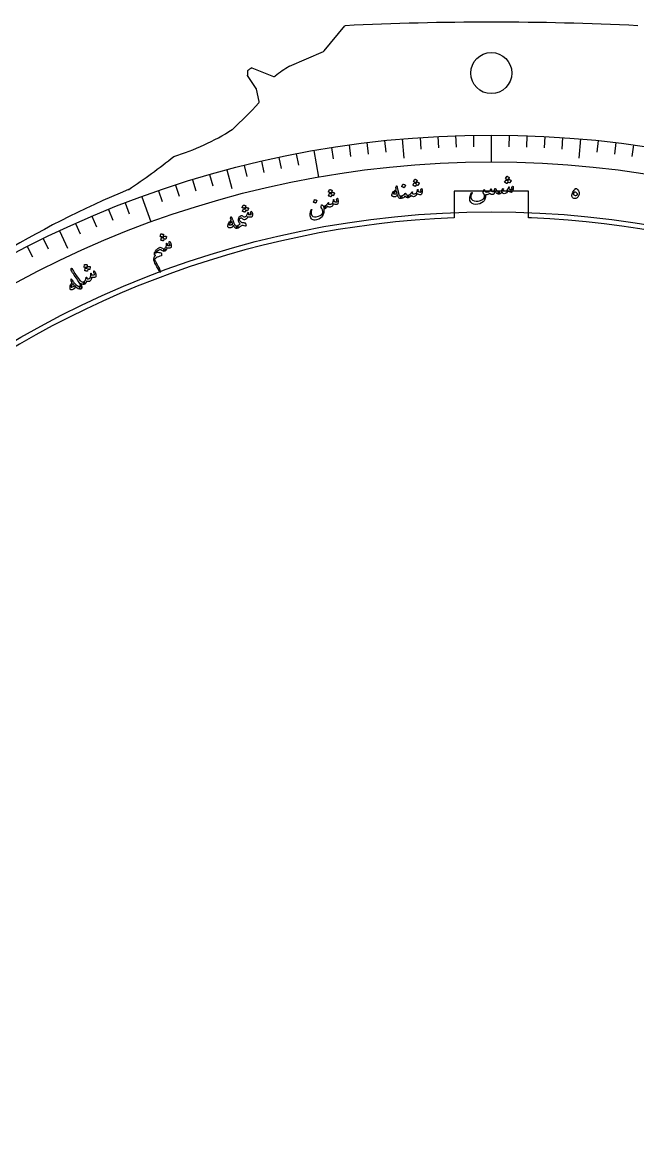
# Model space of a CAD drawing. Header units: millimetres. Extents: x -83 to 83, y -82 to 91.
# Drawn here: x -37.7 to 11.8, y 2.2 to 91.1 of the extents above; entities that cross this region are included whole.
import ezdxf

# ---------------------------------------------------------------- set-up
doc = ezdxf.new("R2010")
doc.units = ezdxf.units.MM
for name, color, linetype in [('CUT_INNER', 6, 'Continuous'), ('CUT_OUTER', 1, 'Continuous'), ('ENGRAVE', 7, 'Continuous'), ('ENGRAVE_FINE', 8, 'Continuous'), ('TEXT', 5, 'Continuous')]:
    doc.layers.add(name, color=color, linetype=linetype)

msp = doc.modelspace()

# ---------------------------------------------------------------- linework, layer by layer
at = {"layer": 'CUT_INNER'}
for points in [[(2.9875, 77.5675), (-2.9875, 77.5675), (-2.9875, 75.428)], [(3.2413, 75.4179), (2.9875, 75.428), (2.9875, 77.5675)]]:
    msp.add_lwpolyline(points, dxfattribs=at)
msp.add_circle((0, 87.0531), 1.65, dxfattribs=at)
for centre, radius, start, end in [((-0.0003, -0.0001), 75.4873, 92.267929, 240.117327), ((0, 0), 75.4875, 240.117188, 87.539063)]:
    msp.add_arc(centre, radius, start, end, dxfattribs=at)
at = {"layer": 'CUT_OUTER'}
for points in [[(-13.4139, 88.83), (-11.7503, 90.8503), (-11.7479, 90.8529)], [(-16.207, 87.5975), (-13.4698, 88.7878)], [(-19.2258, 87.4754), (-19.2224, 87.4742), (-17.4918, 86.7822)], [(-18.8792, 85.811), (-19.5851, 86.8694), (-19.587, 86.8726)], [(-18.6406, 84.7823), (-18.8575, 85.7602)], [(-20.7997, 82.5276), (-20.7888, 82.5359)], [(-25.4974, 80.3598), (-25.4944, 80.3611)], [(-29.1273, 77.7008), (-29.1154, 77.7073)]]:
    msp.add_lwpolyline(points, dxfattribs=at)
for centre, radius, start, end in [((0.0111, -148.9146), 240.0557, 87.19226, 92.807739), ((-13.5297, 88.9254), 0.15, 293.502305, 320.53158), ((-15.9337, 87.0536), 3.6578, 177.163591, 182.836753), ((-16.9779, 83.7124), 4.3833, 120.852386, 126.529067), ((-12.8039, 81.5112), 6.9731, 119.211183, 130.690377), ((-17.4361, 86.9214), 0.15, 248.203095, 304.981498), ((-19.004, 85.7277), 0.15, 12.510367, 33.700121), ((-42.8348, 106.6896), 32.7021, 312.387926, 317.638901), ((-18.787, 84.7498), 0.15, 320.760835, 12.510367), ((-30.892, 98.2273), 18.6637, 286.81013, 302.734355), ((-56.6151, 119.01), 49.62, 303.656064, 308.838014), ((-0.7615, 8.8227), 74.4903, 112.383145, 121.59557)]:
    msp.add_arc(centre, radius, start, end, dxfattribs=at)
at = {"layer": 'ENGRAVE'}
for points in [[(0, 82.0793), (0, 79.9194)], [(-7.1537, 81.7669), (-7.0192, 80.23)], [(7.1537, 81.7669), (7.0192, 80.23)], [(-14.2529, 80.8323), (-13.8779, 78.7052)], [(-21.2437, 79.2825), (-20.8444, 77.7923)], [(-28.0728, 77.1293), (-27.334, 75.0997)], [(-34.6882, 74.3891), (-34.0362, 72.9909)]]:
    msp.add_lwpolyline(points, dxfattribs=at)
for radius in [82.0793, 79.9194, 75.9082]:
    msp.add_circle((0, 0), radius, dxfattribs=at)
at = {"layer": 'ENGRAVE_FINE'}
for points in [[(-5.7256, 81.8793), (-5.661, 80.9559)], [(-4.2957, 81.9668), (-4.2473, 81.0424)], [(-2.8645, 82.0292), (-2.8322, 81.1042)], [(-1.4325, 82.0667), (-1.4163, 81.1412)], [(1.4325, 82.0667), (1.4163, 81.1412)], [(2.8645, 82.0292), (2.8322, 81.1042)], [(4.2957, 81.9668), (4.2473, 81.0424)], [(5.7256, 81.8793), (5.661, 80.9559)], [(-12.84, 81.0687), (-12.6952, 80.1545)], [(-11.4232, 81.2805), (-11.2944, 80.3638)], [(-10.0029, 81.4674), (-9.8901, 80.5487)], [(-8.5796, 81.6296), (-8.4829, 80.709)], [(8.5796, 81.6296), (8.4829, 80.709)], [(10.0029, 81.4674), (9.8901, 80.5487)], [(11.4232, 81.2805), (11.2944, 80.3638)], [(-17.0652, 80.2856), (-16.8728, 79.3802)], [(-15.6615, 80.5712), (-15.4848, 79.6626)], [(-19.8568, 79.6411), (-19.6328, 78.743)], [(-18.4638, 79.9756), (-18.2556, 79.0736)], [(-23.9977, 78.4928), (-23.727, 77.6076)], [(-22.6241, 78.8996), (-22.369, 78.0098)], [(-26.7224, 77.6075), (-26.421, 76.7322)], [(-25.3639, 78.062), (-25.0778, 77.1817)], [(-29.4146, 76.6276), (-29.0828, 75.7634)], [(-30.7474, 76.1026), (-30.4007, 75.2443)], [(-33.3846, 74.9831), (-33.0081, 74.1375)], [(-32.0709, 75.5543), (-31.7092, 74.7023)], [(-37.2632, 73.1331), (-36.843, 72.3084)], [(-35.9812, 73.7723), (-35.5754, 72.9404)]]:
    msp.add_lwpolyline(points, dxfattribs=at)
at = {"layer": 'TEXT'}
for points in [[(-5.9746, 78.3026), (-5.9719, 78.3057), (-5.968, 78.3077), (-5.9628, 78.3087), (-5.9564, 78.3086), (-5.9329, 78.3019), (-5.91, 78.2942), (-5.8878, 78.2856), (-5.8663, 78.2761), (-5.8453, 78.2655), (-5.8246, 78.2537), (-5.8043, 78.2408), (-5.7844, 78.2266), (-5.7804, 78.2222), (-5.7785, 78.2173), (-5.7785, 78.2119), (-5.7806, 78.2061), (-5.8788, 78.0229), (-5.8816, 78.0204), (-5.8861, 78.0201), (-5.8922, 78.0219), (-5.8999, 78.026), (-5.905, 78.0288), (-5.913, 78.0331), (-5.9239, 78.0389), (-5.9376, 78.0462), (-5.9542, 78.055), (-5.9737, 78.0649), (-5.996, 78.0761), (-6.0212, 78.0884), (-6.0922, 77.9533), (-6.096, 77.9498), (-6.1012, 77.9491), (-6.1078, 77.9512), (-6.1157, 77.9561), (-6.1226, 77.9602), (-6.1334, 77.9663), (-6.1481, 77.9744), (-6.1668, 77.9845), (-6.1898, 77.9966), (-6.2172, 78.0106), (-6.2492, 78.0265), (-6.2858, 78.0444), (-6.2897, 78.0476), (-6.2915, 78.0509), (-6.2914, 78.0544), (-6.2892, 78.0581), (-6.1888, 78.2327), (-6.1861, 78.2358), (-6.1822, 78.2379), (-6.177, 78.2389), (-6.1706, 78.2388), (-6.154, 78.2341), (-6.1374, 78.229), (-6.121, 78.2234), (-6.1047, 78.2173), (-6.0886, 78.2107), (-6.073, 78.2033), (-6.0577, 78.1952), (-6.0427, 78.1863)], [(-6.1537, 78.5294), (-6.151, 78.5325), (-6.147, 78.5346), (-6.1418, 78.5356), (-6.1354, 78.5355), (-6.1118, 78.5288), (-6.0888, 78.5212), (-6.0666, 78.5126), (-6.045, 78.5032), (-6.0239, 78.4926), (-6.0032, 78.4809), (-5.9828, 78.468), (-5.9627, 78.4539), (-5.9577, 78.4487), (-5.9549, 78.4435), (-5.9545, 78.4385), (-5.9565, 78.4336), (-6.0547, 78.2502), (-6.0585, 78.2467), (-6.0637, 78.246), (-6.0703, 78.2481), (-6.0783, 78.253), (-6.0852, 78.2571), (-6.096, 78.2632), (-6.1108, 78.2713), (-6.1296, 78.2814), (-6.1526, 78.2934), (-6.1801, 78.3075), (-6.2122, 78.3235), (-6.2489, 78.3414), (-6.2538, 78.3444), (-6.2564, 78.3477), (-6.2567, 78.3512), (-6.2546, 78.3548)], [(1.4039, 78.5177), (1.4068, 78.5205), (1.4109, 78.5221), (1.4162, 78.5226), (1.4226, 78.5219), (1.4454, 78.513), (1.4674, 78.5032), (1.4887, 78.4926), (1.5092, 78.4811), (1.5291, 78.4686), (1.5486, 78.4549), (1.5676, 78.4401), (1.5861, 78.4242), (1.5896, 78.4193), (1.5911, 78.4143), (1.5906, 78.4089), (1.588, 78.4034), (1.473, 78.2302), (1.47, 78.228), (1.4655, 78.2281), (1.4595, 78.2305), (1.4522, 78.2352), (1.4474, 78.2385), (1.4399, 78.2435), (1.4297, 78.2504), (1.4167, 78.259), (1.401, 78.2692), (1.3825, 78.2809), (1.3613, 78.2941), (1.3374, 78.3088), (1.254, 78.181), (1.2499, 78.1779), (1.2446, 78.1777), (1.2383, 78.1804), (1.2309, 78.1859), (1.2244, 78.1907), (1.2142, 78.1977), (1.2003, 78.2072), (1.1826, 78.219), (1.1609, 78.2332), (1.1349, 78.2497), (1.1045, 78.2686), (1.0698, 78.2899), (1.0663, 78.2934), (1.0647, 78.2968), (1.0652, 78.3003), (1.0677, 78.3037), (1.1841, 78.4682), (1.187, 78.471), (1.1911, 78.4727), (1.1964, 78.4732), (1.2028, 78.4725), (1.2189, 78.4663), (1.2349, 78.4596), (1.2507, 78.4525), (1.2664, 78.445), (1.2817, 78.4369), (1.2966, 78.4281), (1.3111, 78.4185), (1.3251, 78.4083)], [(1.2469, 78.7603), (1.2499, 78.7631), (1.254, 78.7648), (1.2593, 78.7653), (1.2657, 78.7646), (1.2885, 78.7557), (1.3107, 78.746), (1.332, 78.7354), (1.3527, 78.7239), (1.3727, 78.7115), (1.3922, 78.6979), (1.4113, 78.6831), (1.4299, 78.6672), (1.4345, 78.6615), (1.4367, 78.6561), (1.4366, 78.6511), (1.4342, 78.6463), (1.3192, 78.473), (1.3151, 78.4699), (1.3099, 78.4697), (1.3035, 78.4724), (1.296, 78.478), (1.2895, 78.4827), (1.2793, 78.4898), (1.2653, 78.4992), (1.2476, 78.5111), (1.2259, 78.5252), (1.1997, 78.5418), (1.1693, 78.5607), (1.1345, 78.582), (1.1299, 78.5855), (1.1276, 78.589), (1.1276, 78.5925), (1.13, 78.5959)], [(-12.7856, 77.4824), (-12.7832, 77.4857), (-12.7794, 77.4881), (-12.7744, 77.4895), (-12.768, 77.49), (-12.7439, 77.4853), (-12.7205, 77.4797), (-12.6977, 77.473), (-12.6754, 77.4654), (-12.6535, 77.4567), (-12.6319, 77.4468), (-12.6106, 77.4357), (-12.5895, 77.4233), (-12.5851, 77.4192), (-12.5827, 77.4145), (-12.5823, 77.4092), (-12.5839, 77.4032), (-12.6657, 77.2122), (-12.6683, 77.2094), (-12.6728, 77.2087), (-12.679, 77.21), (-12.6871, 77.2133), (-12.6924, 77.2157), (-12.7007, 77.2193), (-12.712, 77.2241), (-12.7263, 77.2303), (-12.7436, 77.2375), (-12.7639, 77.2457), (-12.7871, 77.2549), (-12.8133, 77.265), (-12.8723, 77.1242), (-12.8758, 77.1204), (-12.8809, 77.1192), (-12.8876, 77.1208), (-12.8959, 77.1249), (-12.9031, 77.1284), (-12.9144, 77.1335), (-12.9298, 77.1403), (-12.9493, 77.1487), (-12.9732, 77.1587), (-13.0018, 77.1703), (-13.0351, 77.1834), (-13.073, 77.1981), (-13.0772, 77.2009), (-13.0794, 77.204), (-13.0795, 77.2075), (-13.0776, 77.2113), (-12.9929, 77.3941), (-12.9905, 77.3974), (-12.9867, 77.3998), (-12.9817, 77.4012), (-12.9753, 77.4017), (-12.9583, 77.3985), (-12.9414, 77.3948), (-12.9245, 77.3907), (-12.9077, 77.3861), (-12.8912, 77.3809), (-12.8749, 77.3749), (-12.859, 77.3681), (-12.8433, 77.3606)], [(-12.9838, 77.6927), (-12.9814, 77.6961), (-12.9776, 77.6984), (-12.9725, 77.6999), (-12.9661, 77.7004), (-12.942, 77.6958), (-12.9185, 77.6902), (-12.8955, 77.6836), (-12.8732, 77.676), (-12.8513, 77.6674), (-12.8296, 77.6575), (-12.8082, 77.6465), (-12.787, 77.6342), (-12.7815, 77.6294), (-12.7783, 77.6245), (-12.7775, 77.6195), (-12.779, 77.6144), (-12.8608, 77.4232), (-12.8643, 77.4194), (-12.8694, 77.4182), (-12.8762, 77.4197), (-12.8845, 77.4239), (-12.8917, 77.4274), (-12.9031, 77.4325), (-12.9185, 77.4393), (-12.9381, 77.4477), (-12.9621, 77.4577), (-12.9907, 77.4693), (-13.0241, 77.4824), (-13.0622, 77.4971), (-13.0674, 77.4997), (-13.0702, 77.5027), (-13.0708, 77.5062), (-13.0691, 77.51)], [(-7.6139, 77.9724), (-7.6017, 77.9881), (-7.5912, 77.9909), (-7.5823, 77.9807), (-7.5751, 77.9577), (-7.5722, 77.9436), (-7.5678, 77.9242), (-7.562, 77.8994), (-7.5549, 77.8692), (-7.5464, 77.8334), (-7.5368, 77.7916), (-7.5261, 77.7438), (-7.5142, 77.69), (-7.5025, 77.6372), (-7.492, 77.5899), (-7.4828, 77.5481), (-7.4749, 77.5119), (-7.4683, 77.4813), (-7.4629, 77.4565), (-7.4588, 77.4376), (-7.4561, 77.4244), (-7.4362, 77.3419), (-7.4131, 77.2785), (-7.3866, 77.2342), (-7.3567, 77.2091), (-7.3365, 77.2002), (-7.3126, 77.1953), (-7.2851, 77.1946), (-7.254, 77.198), (-7.2352, 77.1967), (-7.2202, 77.189), (-7.2089, 77.1748), (-7.2014, 77.1542), (-7.197, 77.129), (-7.1954, 77.1032), (-7.1967, 77.0769), (-7.2009, 77.05), (-7.2072, 77.0268), (-7.2149, 77.0093), (-7.224, 76.9974), (-7.2345, 76.9912), (-7.2944, 76.9862), (-7.347, 76.9922), (-7.3923, 77.0093), (-7.4303, 77.0375), (-7.4643, 77.081), (-7.4945, 77.1397), (-7.521, 77.2134), (-7.5439, 77.3023), (-7.5709, 77.2442), (-7.5996, 77.1978), (-7.63, 77.163), (-7.6621, 77.14), (-7.689, 77.1302), (-7.7212, 77.1242), (-7.7587, 77.1221), (-7.8014, 77.1237), (-7.8469, 77.1292), (-7.8855, 77.1372), (-7.9171, 77.1476), (-7.9417, 77.1604), (-7.9622, 77.1773), (-7.9765, 77.1957), (-7.9847, 77.2156), (-7.9866, 77.237), (-7.984, 77.2642), (-7.9781, 77.2947), (-7.9687, 77.3284), (-7.9558, 77.3654), (-7.9411, 77.4027), (-7.9279, 77.4326), (-7.9162, 77.4551), (-7.9062, 77.4702), (-7.8481, 77.5335), (-7.7839, 77.5939), (-7.7134, 77.6514), (-7.6368, 77.7059), (-7.6441, 77.7497), (-7.65, 77.7875), (-7.6545, 77.8194), (-7.6575, 77.8453), (-7.6583, 77.8672), (-7.6563, 77.8871), (-7.6515, 77.905), (-7.6439, 77.9208)], [(-7.6069, 77.5674), (-7.6875, 77.5306), (-7.7547, 77.4884), (-7.8086, 77.4408), (-7.8491, 77.3879), (-7.8514, 77.381), (-7.8506, 77.375), (-7.8468, 77.3699), (-7.8398, 77.3656), (-7.8148, 77.3578), (-7.7881, 77.3526), (-7.7596, 77.35), (-7.7293, 77.3501), (-7.6973, 77.3528), (-7.6634, 77.3581), (-7.6279, 77.366), (-7.5905, 77.3766), (-7.5848, 77.379), (-7.579, 77.3829), (-7.573, 77.3883), (-7.5668, 77.3951), (-7.57, 77.4138), (-7.5737, 77.4333), (-7.578, 77.4536), (-7.5827, 77.4747), (-7.588, 77.4967), (-7.5938, 77.5194), (-7.6001, 77.543), (-7.6069, 77.5674)], [(-6.6949, 77.2485), (-6.6761, 77.2442), (-6.6623, 77.2391), (-6.6533, 77.2334), (-6.6491, 77.227), (-6.6465, 77.2168), (-6.6449, 77.2042), (-6.6441, 77.1892), (-6.6444, 77.1718), (-6.6483, 77.1157), (-6.6551, 77.0753), (-6.6646, 77.0506), (-6.6769, 77.0416), (-6.7394, 77.045), (-6.8035, 77.0658), (-6.8691, 77.1042), (-6.9364, 77.16), (-6.9902, 77.0985), (-7.0579, 77.0499), (-7.1393, 77.0142), (-7.2345, 76.9912), (-7.2452, 76.9924), (-7.2542, 76.9981), (-7.2616, 77.0082), (-7.2675, 77.0229), (-7.2949, 77.1176), (-7.2979, 77.1282), (-7.2982, 77.1399), (-7.2956, 77.1528), (-7.2903, 77.1667), (-7.2837, 77.1778), (-7.2754, 77.1867), (-7.2655, 77.1934), (-7.254, 77.198), (-7.1399, 77.226), (-7.0476, 77.2658), (-6.9771, 77.3173), (-6.9285, 77.3808), (-6.9229, 77.3894), (-6.9159, 77.3958), (-6.9076, 77.4), (-6.8979, 77.402), (-6.8888, 77.4015), (-6.882, 77.3982), (-6.8775, 77.3921), (-6.8754, 77.3832), (-6.8744, 77.3746), (-6.8729, 77.3672), (-6.8709, 77.361), (-6.8684, 77.356), (-6.8257, 77.313), (-6.7826, 77.2808), (-6.739, 77.2593), (-6.6949, 77.2485)], [(-7.0931, 78.1235), (-7.0905, 78.1266), (-7.0866, 78.1287), (-7.0814, 78.1298), (-7.075, 78.1298), (-7.0283, 78.1157), (-6.9839, 78.0974), (-6.9417, 78.0748), (-6.9018, 78.048), (-6.8978, 78.0437), (-6.8958, 78.0392), (-6.8958, 78.0346), (-6.8979, 78.0298), (-6.991, 77.8454), (-6.9947, 77.8409), (-6.9998, 77.8394), (-7.0063, 77.841), (-7.0143, 77.8457), (-7.0212, 77.8497), (-7.0321, 77.8556), (-7.0469, 77.8636), (-7.0657, 77.8734), (-7.0888, 77.8852), (-7.1164, 77.8989), (-7.1486, 77.9145), (-7.1853, 77.932), (-7.1903, 77.935), (-7.1929, 77.9383), (-7.1932, 77.9417), (-7.1912, 77.9454)], [(-5.6149, 77.7856), (-5.6101, 77.7894), (-5.6041, 77.7887), (-5.5969, 77.7834), (-5.5885, 77.7736), (-5.579, 77.7566), (-5.571, 77.7321), (-5.5645, 77.6999), (-5.5595, 77.66), (-5.5555, 77.6146), (-5.5548, 77.5701), (-5.5573, 77.5266), (-5.5631, 77.484), (-5.5828, 77.4004), (-5.6069, 77.3397), (-5.6356, 77.3017), (-5.6688, 77.2866), (-5.7498, 77.2854), (-5.8261, 77.3009), (-5.8976, 77.3332), (-5.9644, 77.3824), (-6.0009, 77.2941), (-6.0467, 77.2238), (-6.102, 77.1716), (-6.1666, 77.1374), (-6.2364, 77.1254), (-6.3089, 77.1374), (-6.3843, 77.1735), (-6.4627, 77.2335), (-6.5154, 77.1531), (-6.5686, 77.0943), (-6.6224, 77.0572), (-6.6769, 77.0416), (-6.6886, 77.0469), (-6.7008, 77.065), (-6.7136, 77.0957), (-6.7269, 77.1392), (-6.7341, 77.1825), (-6.7312, 77.2152), (-6.7181, 77.2372), (-6.6949, 77.2485), (-6.5912, 77.2816), (-6.5025, 77.3361), (-6.4288, 77.4122), (-6.3701, 77.5098), (-6.3669, 77.5151), (-6.3633, 77.519), (-6.3593, 77.5215), (-6.3549, 77.5226), (-6.3494, 77.5225), (-6.3444, 77.5211), (-6.3398, 77.5186), (-6.3357, 77.5149), (-6.3326, 77.5027), (-6.3359, 77.4813), (-6.3457, 77.4507), (-6.3619, 77.4109), (-6.3341, 77.3835), (-6.2929, 77.365), (-6.2382, 77.3554), (-6.1702, 77.3547), (-6.0873, 77.379), (-6.0182, 77.4424), (-5.9627, 77.5449), (-5.9207, 77.6865), (-5.9186, 77.6938), (-5.9158, 77.6991), (-5.9123, 77.7024), (-5.908, 77.7037), (-5.9015, 77.7036), (-5.8958, 77.7023), (-5.8908, 77.6998), (-5.8866, 77.6961), (-5.8833, 77.6905), (-5.8811, 77.6849), (-5.8801, 77.6792), (-5.8802, 77.6734), (-5.8959, 77.575), (-5.8672, 77.5532), (-5.8333, 77.5347), (-5.7941, 77.5194), (-5.7497, 77.5074), (-5.7069, 77.5005), (-5.6747, 77.5007), (-5.6531, 77.508), (-5.6421, 77.5222), (-5.6397, 77.5429), (-5.644, 77.5718), (-5.6549, 77.6089), (-5.6726, 77.6542), (-5.6711, 77.6674), (-5.661, 77.6938), (-5.6423, 77.7331), (-5.6149, 77.7856)], [(0.2711, 77.7522), (0.2756, 77.7638), (0.2821, 77.7735), (0.2907, 77.7811), (0.3012, 77.7867), (0.3149, 77.7888), (0.3283, 77.7837), (0.3414, 77.7713), (0.3541, 77.7518), (0.4107, 77.6568), (0.4685, 77.5891), (0.5275, 77.5488), (0.5878, 77.5358), (0.6168, 77.5284), (0.6347, 77.5043), (0.6416, 77.4636), (0.6374, 77.4062), (0.6296, 77.372), (0.6185, 77.3475), (0.6041, 77.3329), (0.5863, 77.3282), (0.5053, 77.345), (0.4323, 77.3944), (0.3671, 77.4762), (0.3097, 77.5905), (0.305, 77.6008), (0.2999, 77.6038), (0.2946, 77.5996), (0.2889, 77.5883), (0.2617, 77.5033), (0.2384, 77.435), (0.2189, 77.3834), (0.2031, 77.3486), (0.1874, 77.3234), (0.168, 77.3054), (0.1449, 77.2946), (0.1181, 77.2911), (0.0528, 77.2968), (-0.0103, 77.316), (-0.0711, 77.3487), (-0.1298, 77.3949), (-0.1956, 77.3368), (-0.2718, 77.2988), (-0.3583, 77.2808), (-0.4552, 77.2829), (-0.458, 77.2223), (-0.4625, 77.1652), (-0.4688, 77.1115), (-0.4768, 77.0613), (-0.4865, 77.0143), (-0.4979, 76.9706), (-0.5111, 76.93), (-0.5259, 76.8925), (-0.5501, 76.8426), (-0.58, 76.7969), (-0.6155, 76.7556), (-0.6568, 76.7184), (-0.7927, 76.6277), (-0.9338, 76.5633), (-1.0801, 76.525), (-1.2318, 76.5129), (-1.4062, 76.5346), (-1.5457, 76.5943), (-1.6504, 76.6924), (-1.7203, 76.8289), (-1.7314, 76.8773), (-1.7353, 76.9353), (-1.732, 77.003), (-1.7214, 77.0804), (-1.7021, 77.1658), (-1.6726, 77.2575), (-1.6328, 77.3554), (-1.5827, 77.4596), (-1.5781, 77.4667), (-1.5732, 77.4719), (-1.5679, 77.475), (-1.5623, 77.4761), (-1.5548, 77.4756), (-1.5485, 77.4735), (-1.5432, 77.47), (-1.5391, 77.4651), (-1.5364, 77.4592), (-1.5354, 77.453), (-1.5362, 77.4465), (-1.5386, 77.4397), (-1.5968, 77.3146), (-1.6343, 77.2098), (-1.6513, 77.1254), (-1.6478, 77.0613), (-1.5953, 76.9427), (-1.5053, 76.853), (-1.3779, 76.7922), (-1.213, 76.7601), (-1.1316, 76.7582), (-1.0451, 76.7684), (-0.9532, 76.7906), (-0.856, 76.8249), (-0.7587, 76.8704), (-0.6756, 76.9236), (-0.6068, 76.9848), (-0.5522, 77.0538), (-0.5392, 77.1454), (-0.5495, 77.2396), (-0.583, 77.3366), (-0.6399, 77.4362), (-0.6456, 77.4475), (-0.6487, 77.4586), (-0.6493, 77.4694), (-0.6472, 77.48), (-0.5958, 77.6719), (-0.5884, 77.6893), (-0.5798, 77.6974), (-0.57, 77.6963), (-0.559, 77.686), (-0.5441, 77.6581), (-0.5298, 77.6274), (-0.516, 77.5937), (-0.5028, 77.5572), (-0.4788, 77.526), (-0.4301, 77.5086), (-0.3568, 77.5048), (-0.2588, 77.5145), (-0.2058, 77.5298), (-0.1594, 77.5569), (-0.1196, 77.5958), (-0.0864, 77.6464), (-0.0819, 77.6536), (-0.0778, 77.6612), (-0.0739, 77.6692), (-0.0703, 77.6776), (-0.0668, 77.6863), (-0.0634, 77.6952), (-0.0599, 77.7042), (-0.0565, 77.7134), (-0.0494, 77.7307), (-0.0421, 77.7434), (-0.0345, 77.7515), (-0.0265, 77.7549), (-0.0196, 77.7551), (-0.0127, 77.7532), (-0.0058, 77.7493), (0.0012, 77.7434), (0.0069, 77.7372), (0.0104, 77.7301), (0.0115, 77.7222), (0.0104, 77.7134), (-0.0127, 77.6465), (-0.0155, 77.6262), (-0.0127, 77.609), (-0.004, 77.595), (0.0104, 77.5842), (0.0557, 77.5636), (0.1018, 77.5524), (0.1489, 77.5507), (0.1968, 77.5586), (0.2126, 77.5732), (0.2303, 77.6104), (0.2498, 77.67), (0.2711, 77.7522)], [(1.7135, 77.9692), (1.7186, 77.9725), (1.7245, 77.9712), (1.7312, 77.9653), (1.7386, 77.9547), (1.7465, 77.937), (1.7521, 77.9117), (1.7556, 77.8791), (1.7568, 77.8389), (1.7565, 77.7934), (1.7531, 77.749), (1.7465, 77.7059), (1.7367, 77.664), (1.7093, 77.5827), (1.6795, 77.5245), (1.6474, 77.4894), (1.613, 77.4774), (1.5322, 77.4838), (1.4577, 77.5065), (1.3895, 77.5454), (1.3276, 77.6005), (1.283, 77.516), (1.2308, 77.4504), (1.1709, 77.4036), (1.1033, 77.3756), (1.0327, 77.3702), (0.9616, 77.389), (0.8899, 77.432), (0.8175, 77.4991), (0.7576, 77.424), (0.6991, 77.3705), (0.642, 77.3385), (0.5863, 77.3282), (0.5751, 77.3346), (0.5647, 77.3537), (0.5548, 77.3855), (0.5457, 77.43), (0.5425, 77.4738), (0.5485, 77.5061), (0.5636, 77.5268), (0.5878, 77.5358), (0.6942, 77.559), (0.7876, 77.605), (0.8681, 77.6738), (0.9357, 77.7655), (0.9394, 77.7705), (0.9433, 77.774), (0.9476, 77.7761), (0.952, 77.7768), (0.9575, 77.7762), (0.9624, 77.7744), (0.9667, 77.7714), (0.9704, 77.7673), (0.9724, 77.7549), (0.9671, 77.7339), (0.9545, 77.7044), (0.9345, 77.6662), (0.9597, 77.6364), (0.999, 77.6141), (1.0525, 77.5994), (1.1202, 77.5923), (1.2049, 77.6087), (1.2797, 77.6654), (1.3446, 77.7622), (1.3998, 77.8993), (1.4025, 77.9063), (1.4058, 77.9113), (1.4096, 77.9142), (1.4139, 77.9152), (1.4204, 77.9145), (1.426, 77.9126), (1.4307, 77.9097), (1.4346, 77.9055), (1.4373, 77.8997), (1.439, 77.8939), (1.4394, 77.8882), (1.4388, 77.8824), (1.4139, 77.7859), (1.4404, 77.7615), (1.4725, 77.7398), (1.51, 77.7209), (1.5531, 77.7048), (1.5951, 77.694), (1.6272, 77.6912), (1.6494, 77.6963), (1.6616, 77.7095), (1.666, 77.7299), (1.6644, 77.759), (1.657, 77.797), (1.6437, 77.8437), (1.6464, 77.8568), (1.659, 77.8821), (1.6813, 77.9195), (1.7135, 77.9692)], [(6.7442, 77.7908), (6.7647, 77.7981), (6.7873, 77.798), (6.8118, 77.7905), (6.8382, 77.7756), (6.9027, 77.7239), (6.9558, 77.6667), (6.9976, 77.6042), (7.0282, 77.5363), (7.0472, 77.4666), (7.0543, 77.3966), (7.0495, 77.3263), (7.0328, 77.2555), (7.0084, 77.1918), (6.9775, 77.136), (6.9401, 77.088), (6.8963, 77.0477), (6.8482, 77.0166), (6.7978, 76.9957), (6.7453, 76.9851), (6.6904, 76.9848), (6.6198, 76.9962), (6.5635, 77.0212), (6.5216, 77.0601), (6.4941, 77.1128), (6.4802, 77.1752), (6.4793, 77.2454), (6.4915, 77.3236), (6.5168, 77.4096), (6.5536, 77.4979), (6.6002, 77.5808), (6.6565, 77.6582), (6.7227, 77.7301), (6.725, 77.7335), (6.727, 77.7396), (6.7286, 77.7483), (6.7299, 77.7596), (6.7316, 77.7719), (6.7346, 77.7812), (6.7388, 77.7875), (6.7442, 77.7908)], [(6.9192, 77.2774), (6.9299, 77.2886), (6.9326, 77.304), (6.9272, 77.3235), (6.9139, 77.3473), (6.8658, 77.4101), (6.8176, 77.4555), (6.7692, 77.4835), (6.7208, 77.494), (6.6971, 77.4919), (6.6745, 77.4813), (6.6529, 77.4621), (6.6323, 77.4345), (6.6151, 77.4043), (6.6037, 77.3773), (6.598, 77.3536), (6.5982, 77.3332), (6.6111, 77.2946), (6.6363, 77.2657), (6.6739, 77.2464), (6.7239, 77.2367), (6.7799, 77.2354), (6.8311, 77.2418), (6.8775, 77.2557), (6.9192, 77.2774)], [(-13.634, 76.4659), (-13.6288, 76.4797), (-13.6213, 76.4869), (-13.6115, 76.4875), (-13.5993, 76.4815), (-13.592, 76.476), (-13.5836, 76.469), (-13.574, 76.4605), (-13.5633, 76.4503), (-13.5516, 76.4388), (-13.5391, 76.4259), (-13.5258, 76.4117), (-13.5116, 76.3962), (-13.4923, 76.3802), (-13.4691, 76.3704), (-13.442, 76.3668), (-13.4111, 76.3694), (-13.3893, 76.3702), (-13.3716, 76.3641), (-13.358, 76.3511), (-13.3484, 76.3312), (-13.3428, 76.3089), (-13.3407, 76.284), (-13.3418, 76.2564), (-13.3463, 76.2262), (-13.3522, 76.2006), (-13.3589, 76.1818), (-13.3666, 76.1699), (-13.3752, 76.1649), (-13.4452, 76.1526), (-13.4373, 76.0195), (-13.4468, 75.8887), (-13.4737, 75.76), (-13.5179, 75.6335), (-13.5961, 75.5016), (-13.7086, 75.3951), (-13.8555, 75.3137), (-14.0368, 75.2572), (-14.1333, 75.2439), (-14.2229, 75.2481), (-14.3059, 75.27), (-14.3821, 75.3095), (-14.4465, 75.3628), (-14.496, 75.4257), (-14.5305, 75.4982), (-14.5501, 75.5803), (-14.5541, 75.6262), (-14.5539, 75.6768), (-14.5494, 75.7322), (-14.5408, 75.7924), (-14.5282, 75.8573), (-14.512, 75.9268), (-14.4921, 76.001), (-14.4684, 76.0799), (-14.4659, 76.0865), (-14.4625, 76.0916), (-14.4582, 76.0951), (-14.453, 76.0969), (-14.4455, 76.0978), (-14.439, 76.0972), (-14.4334, 76.0954), (-14.4287, 76.0922), (-14.4243, 76.0867), (-14.4222, 76.0799), (-14.4226, 76.0717), (-14.4253, 76.0623), (-14.4544, 75.9538), (-14.4719, 75.8649), (-14.4779, 75.7955), (-14.4724, 75.7456), (-14.4188, 75.6189), (-14.3315, 75.537), (-14.2105, 75.4998), (-14.0556, 75.5072), (-13.8832, 75.5516), (-13.7381, 75.6178), (-13.6203, 75.7061), (-13.5298, 75.8165), (-13.5416, 75.9502), (-13.5662, 76.0696), (-13.6037, 76.1747), (-13.6542, 76.2654), (-13.6626, 76.2787), (-13.6684, 76.2892), (-13.6717, 76.297), (-13.6725, 76.302)], [(-14.2059, 76.885), (-14.2036, 76.8884), (-14.1999, 76.8908), (-14.1949, 76.8923), (-14.1885, 76.8929), (-14.1409, 76.8832), (-14.0951, 76.8691), (-14.0512, 76.8504), (-14.0091, 76.8273), (-14.0047, 76.8234), (-14.0023, 76.8192), (-14.0019, 76.8146), (-14.0035, 76.8096), (-14.0789, 76.6175), (-14.0821, 76.6127), (-14.0871, 76.6107), (-14.0937, 76.6117), (-14.1021, 76.6156), (-14.1093, 76.6189), (-14.1206, 76.6239), (-14.1361, 76.6304), (-14.1557, 76.6385), (-14.1797, 76.6482), (-14.2083, 76.6593), (-14.2417, 76.6719), (-14.2798, 76.6859), (-14.2849, 76.6885), (-14.2879, 76.6915), (-14.2885, 76.6949), (-14.2868, 76.6987)], [(-12.3821, 76.9988), (-12.3777, 77.003), (-12.3716, 77.0028), (-12.364, 76.9982), (-12.3548, 76.9891), (-12.3439, 76.9731), (-12.3338, 76.9493), (-12.3245, 76.9177), (-12.316, 76.8785), (-12.3081, 76.8336), (-12.3035, 76.7894), (-12.3022, 76.7458), (-12.3042, 76.7028), (-12.3165, 76.6179), (-12.3353, 76.5552), (-12.3605, 76.5149), (-12.3923, 76.497), (-12.4729, 76.4887), (-12.5502, 76.4975), (-12.6243, 76.5235), (-12.6952, 76.5666), (-12.7238, 76.4754), (-12.7633, 76.4014), (-12.8138, 76.3446), (-12.8752, 76.3048), (-12.9436, 76.2868), (-13.0169, 76.2925), (-13.0952, 76.3218), (-13.1785, 76.3748), (-13.224, 76.2901), (-13.2718, 76.2269), (-13.3222, 76.1852), (-13.3752, 76.1649), (-13.3873, 76.1692), (-13.401, 76.1861), (-13.4164, 76.2156), (-13.4335, 76.2577), (-13.4445, 76.3003), (-13.4444, 76.3331), (-13.4333, 76.3562), (-13.4111, 76.3694), (-13.3107, 76.4114), (-13.2271, 76.4735), (-13.1603, 76.5557), (-13.1103, 76.6581), (-13.1076, 76.6637), (-13.1044, 76.6679), (-13.1006, 76.6707), (-13.0963, 76.6722), (-13.0908, 76.6725), (-13.0857, 76.6716), (-13.081, 76.6695), (-13.0766, 76.6662), (-13.0724, 76.6543), (-13.0738, 76.6327), (-13.0809, 76.6014), (-13.0936, 76.5603), (-13.0635, 76.5354), (-13.0208, 76.5206), (-12.9655, 76.5158), (-12.8977, 76.521), (-12.8173, 76.5525), (-12.7539, 76.6217), (-12.7076, 76.7287), (-12.6781, 76.8734), (-12.6767, 76.8808), (-12.6743, 76.8863), (-12.6711, 76.8899), (-12.667, 76.8916), (-12.6605, 76.8921), (-12.6547, 76.8913), (-12.6495, 76.8892), (-12.645, 76.8859), (-12.6412, 76.8806), (-12.6385, 76.8752), (-12.637, 76.8696), (-12.6367, 76.8639), (-12.6437, 76.7645), (-12.6132, 76.7452), (-12.5778, 76.7297), (-12.5374, 76.7179), (-12.4922, 76.7098), (-12.4489, 76.7068), (-12.4168, 76.7098), (-12.3959, 76.7188), (-12.3863, 76.734), (-12.3857, 76.7548), (-12.3925, 76.7832), (-12.4066, 76.8192), (-12.4281, 76.8628), (-12.4278, 76.8761), (-12.42, 76.9032), (-12.4048, 76.9441), (-12.3821, 76.9988)], [(-20.2529, 75.2765), (-20.2617, 75.2607), (-20.269, 75.2494), (-20.2748, 75.2428), (-20.2792, 75.2407), (-20.2929, 75.2445), (-20.3021, 75.2525), (-20.3067, 75.2647), (-20.3068, 75.2811), (-20.2823, 75.4065), (-20.237, 75.5053), (-20.1708, 75.5773), (-20.0839, 75.6226), (-20.0549, 75.6251), (-20.0232, 75.6154), (-19.9889, 75.5936), (-19.9521, 75.5596), (-19.917, 75.5279), (-19.8796, 75.5077), (-19.84, 75.4992), (-19.798, 75.5024), (-19.7277, 75.5346), (-19.6642, 75.5999), (-19.6074, 75.6982), (-19.5571, 75.8296), (-19.5501, 75.8438), (-19.5419, 75.852), (-19.5324, 75.8543), (-19.5217, 75.8507), (-19.5112, 75.8413), (-19.5051, 75.8281), (-19.5035, 75.8111), (-19.5062, 75.7903), (-19.5104, 75.77), (-19.5132, 75.7546), (-19.5145, 75.744), (-19.5143, 75.7382), (-19.5079, 75.7223), (-19.4976, 75.7103), (-19.4836, 75.7023), (-19.4657, 75.6983), (-19.4033, 75.6927), (-19.3498, 75.6941), (-19.3052, 75.7023), (-19.2696, 75.7175), (-19.2663, 75.7261), (-19.2747, 75.74), (-19.295, 75.7592), (-19.3272, 75.7838), (-19.3307, 75.7865), (-19.3328, 75.7895), (-19.3335, 75.7929), (-19.3329, 75.7966), (-19.2854, 75.9492), (-19.2826, 75.9524), (-19.2793, 75.9537), (-19.2756, 75.953), (-19.2713, 75.9504), (-19.2319, 75.9092), (-19.2047, 75.8506), (-19.1895, 75.7747), (-19.1863, 75.6815), (-19.1872, 75.6561), (-19.1888, 75.6324), (-19.1912, 75.6104), (-19.1942, 75.5902), (-19.1981, 75.5719), (-19.2028, 75.5556), (-19.2082, 75.5414), (-19.2145, 75.5291), (-19.2296, 75.5092), (-19.2503, 75.4939), (-19.2766, 75.483), (-19.3085, 75.4766), (-19.3826, 75.4719), (-19.4492, 75.4738), (-19.5083, 75.4824), (-19.5599, 75.4976), (-19.563, 75.4994), (-19.5662, 75.499), (-19.5695, 75.4965), (-19.5728, 75.4919), (-19.6149, 75.4069), (-19.6689, 75.3424), (-19.7346, 75.2982), (-19.8122, 75.2744), (-19.8586, 75.2747), (-19.906, 75.2902), (-19.9545, 75.3209), (-20.0041, 75.3669), (-20.0224, 75.3824), (-20.0416, 75.3933), (-20.0617, 75.3994), (-20.0826, 75.4009), (-20.1333, 75.3923), (-20.1772, 75.3738), (-20.2142, 75.3455), (-20.2444, 75.3074), (-20.2493, 75.2981), (-20.2523, 75.2898), (-20.2535, 75.2826), (-20.2529, 75.2765)], [(-19.9291, 76.4459), (-19.927, 76.4494), (-19.9234, 76.4521), (-19.9185, 76.454), (-19.9121, 76.4551), (-19.8876, 76.4527), (-19.8636, 76.4492), (-19.8402, 76.4447), (-19.8172, 76.4392), (-19.7945, 76.4326), (-19.772, 76.4247), (-19.7496, 76.4156), (-19.7273, 76.4053), (-19.7214, 76.401), (-19.7178, 76.3964), (-19.7165, 76.3915), (-19.7176, 76.3863), (-19.7823, 76.1884), (-19.7855, 76.1843), (-19.7905, 76.1827), (-19.7974, 76.1836), (-19.8061, 76.187), (-19.8136, 76.1898), (-19.8254, 76.1939), (-19.8414, 76.1993), (-19.8617, 76.2059), (-19.8865, 76.2138), (-19.9162, 76.2227), (-19.9507, 76.2328), (-19.99, 76.2439), (-19.9954, 76.2461), (-19.9986, 76.2488), (-19.9995, 76.2522), (-19.9981, 76.2561)], [(-19.7125, 76.2542), (-19.7104, 76.2577), (-19.7068, 76.2604), (-19.7019, 76.2623), (-19.6955, 76.2633), (-19.6711, 76.2609), (-19.6472, 76.2573), (-19.6238, 76.2528), (-19.6009, 76.2472), (-19.5783, 76.2405), (-19.5558, 76.2326), (-19.5335, 76.2234), (-19.5113, 76.213), (-19.5066, 76.2093), (-19.5038, 76.2048), (-19.5029, 76.1996), (-19.5039, 76.1935), (-19.5687, 75.9958), (-19.5711, 75.9928), (-19.5755, 75.9917), (-19.5818, 75.9924), (-19.5901, 75.9951), (-19.5957, 75.9969), (-19.6043, 75.9998), (-19.616, 76.0036), (-19.6309, 76.0084), (-19.6488, 76.014), (-19.6698, 76.0204), (-19.6938, 76.0274), (-19.7208, 76.0351), (-19.7672, 75.8896), (-19.7704, 75.8855), (-19.7754, 75.8839), (-19.7822, 75.8848), (-19.7909, 75.8882), (-19.7984, 75.891), (-19.8101, 75.8951), (-19.8261, 75.9004), (-19.8464, 75.9071), (-19.8711, 75.9149), (-19.9007, 75.9239), (-19.9351, 75.9339), (-19.9743, 75.9451), (-19.9787, 75.9475), (-19.9811, 75.9505), (-19.9816, 75.9539), (-19.9801, 75.9579), (-19.9117, 76.1476), (-19.9096, 76.1511), (-19.906, 76.1538), (-19.9011, 76.1557), (-19.8947, 76.1568), (-19.8775, 76.1551), (-19.8603, 76.153), (-19.8431, 76.1504), (-19.8259, 76.1473), (-19.8089, 76.1436), (-19.7921, 76.1391), (-19.7756, 76.1338), (-19.7593, 76.1277)], [(-20.9104, 75.5012), (-20.901, 75.5187), (-20.8911, 75.5233), (-20.8807, 75.5148), (-20.8696, 75.4933), (-20.8642, 75.48), (-20.8566, 75.4616), (-20.8467, 75.4382), (-20.8344, 75.4097), (-20.82, 75.3758), (-20.8033, 75.3363), (-20.7845, 75.2911), (-20.7636, 75.2401), (-20.7429, 75.1901), (-20.7245, 75.1453), (-20.7083, 75.1057), (-20.6942, 75.0714), (-20.6824, 75.0424), (-20.6729, 75.0189), (-20.6656, 75.001), (-20.6606, 74.9885), (-20.6269, 74.9106), (-20.5932, 74.8521), (-20.5594, 74.8131), (-20.5257, 74.7935), (-20.5043, 74.7881), (-20.4799, 74.7875), (-20.4527, 74.7915), (-20.4226, 74.8002), (-20.4039, 74.8021), (-20.3877, 74.7971), (-20.3742, 74.7851), (-20.3632, 74.7661), (-20.3546, 74.742), (-20.3486, 74.7169), (-20.3454, 74.6907), (-20.3448, 74.6635), (-20.347, 74.6396), (-20.3516, 74.621), (-20.3586, 74.6078), (-20.3679, 74.5999), (-20.426, 74.5846), (-20.4788, 74.5814), (-20.5264, 74.5905), (-20.5687, 74.6117), (-20.6096, 74.6488), (-20.6495, 74.7014), (-20.6883, 74.7695), (-20.7261, 74.8531), (-20.7427, 74.7912), (-20.763, 74.7405), (-20.7869, 74.7011), (-20.8146, 74.6729), (-20.8394, 74.6586), (-20.8701, 74.6472), (-20.9067, 74.6386), (-20.9491, 74.6329), (-20.9949, 74.6305), (-21.0342, 74.6317), (-21.0671, 74.6365), (-21.0935, 74.6449), (-21.1167, 74.658), (-21.134, 74.6736), (-21.1454, 74.6918), (-21.151, 74.7126), (-21.1532, 74.7399), (-21.1525, 74.7709), (-21.149, 74.8058), (-21.1427, 74.8444), (-21.1346, 74.8837), (-21.1268, 74.9154), (-21.1192, 74.9396), (-21.1119, 74.9562), (-21.0656, 75.0285), (-21.0127, 75.0991), (-20.9532, 75.1678), (-20.887, 75.2347), (-20.9018, 75.2765), (-20.9141, 75.3128), (-20.924, 75.3434), (-20.9314, 75.3685), (-20.936, 75.3899), (-20.9375, 75.4099), (-20.9358, 75.4283), (-20.931, 75.4452)], [(-20.8338, 75.1034), (-20.9069, 75.0533), (-20.9658, 75.0002), (-21.0107, 74.944), (-21.0414, 74.8849), (-21.0426, 74.8777), (-21.0408, 74.8719), (-21.0361, 74.8676), (-21.0285, 74.8646), (-21.0026, 74.8612), (-20.9753, 74.8606), (-20.9468, 74.863), (-20.917, 74.8683), (-20.8859, 74.8764), (-20.8535, 74.8875), (-20.8198, 74.9014), (-20.7848, 74.9183), (-20.7796, 74.9216), (-20.7745, 74.9265), (-20.7696, 74.9328), (-20.7647, 74.9406), (-20.771, 74.9584), (-20.7781, 74.977), (-20.7857, 74.9963), (-20.794, 75.0163), (-20.803, 75.037), (-20.8126, 75.0584), (-20.8229, 75.0805), (-20.8338, 75.1034)], [(-20.2399, 75.2728), (-20.2285, 75.2411), (-20.2084, 75.2066), (-20.1794, 75.1694), (-20.1417, 75.1296), (-20.1257, 75.1153), (-20.1096, 75.1023), (-20.0934, 75.0905), (-20.077, 75.08), (-20.0606, 75.0706), (-20.044, 75.0625), (-20.0274, 75.0556), (-20.0106, 75.05), (-20.0031, 75.0483), (-19.9937, 75.047), (-19.9822, 75.0461), (-19.9688, 75.0456), (-19.9534, 75.0453), (-19.9359, 75.0451), (-19.9164, 75.0449), (-19.8948, 75.0449), (-19.8774, 75.0447), (-19.8612, 75.044), (-19.846, 75.0429), (-19.8319, 75.0413), (-19.8185, 75.0394), (-19.8058, 75.0372), (-19.7935, 75.0347), (-19.7817, 75.0319), (-19.7624, 75.0258), (-19.747, 75.0154), (-19.7356, 75.0006), (-19.728, 74.9816), (-19.7157, 74.9261), (-19.7068, 74.8762), (-19.7016, 74.832), (-19.6999, 74.7933), (-19.7008, 74.7776), (-19.7062, 74.7678), (-19.7162, 74.764), (-19.7307, 74.7661), (-19.8381, 74.791), (-19.9242, 74.8061), (-19.9887, 74.8118), (-20.0316, 74.8079), (-20.0662, 74.795), (-20.1057, 74.7737), (-20.15, 74.7438), (-20.1991, 74.7055), (-20.2238, 74.6853), (-20.2473, 74.667), (-20.2697, 74.6507), (-20.291, 74.6363), (-20.3113, 74.624), (-20.3309, 74.6138), (-20.3498, 74.6058), (-20.3679, 74.5999), (-20.3813, 74.5995), (-20.395, 74.6056), (-20.409, 74.6182), (-20.4233, 74.6373), (-20.4365, 74.6611), (-20.4466, 74.6854), (-20.4535, 74.7102), (-20.4574, 74.7356), (-20.4569, 74.759), (-20.4509, 74.7775), (-20.4395, 74.7912), (-20.4226, 74.8002), (-20.3414, 74.8337), (-20.2733, 74.8695), (-20.2183, 74.9076), (-20.1765, 74.9482), (-20.2354, 75.0216), (-20.2764, 75.1017), (-20.2995, 75.1883), (-20.3046, 75.2817), (-20.2913, 75.3401), (-20.276, 75.3581), (-20.2589, 75.3356), (-20.2399, 75.2728)], [(-26.5347, 74.1296), (-26.5329, 74.1333), (-26.5296, 74.1363), (-26.5249, 74.1386), (-26.5186, 74.1402), (-26.4941, 74.14), (-26.47, 74.1386), (-26.4463, 74.1362), (-26.423, 74.1328), (-26.3999, 74.1281), (-26.3768, 74.1223), (-26.3537, 74.1152), (-26.3307, 74.1068), (-26.3244, 74.1031), (-26.3205, 74.0988), (-26.3188, 74.0941), (-26.3194, 74.0888), (-26.3659, 73.8861), (-26.3687, 73.8817), (-26.3735, 73.8797), (-26.3804, 73.88), (-26.3894, 73.8826), (-26.3971, 73.8847), (-26.4092, 73.8878), (-26.4256, 73.8917), (-26.4463, 73.8966), (-26.4717, 73.9022), (-26.5019, 73.9085), (-26.5371, 73.9155), (-26.5772, 73.9232), (-26.5827, 73.9248), (-26.5861, 73.9273), (-26.5873, 73.9306), (-26.5862, 73.9346)], [(-26.3025, 73.9577), (-26.3007, 73.9614), (-26.2974, 73.9644), (-26.2927, 73.9667), (-26.2864, 73.9683), (-26.262, 73.9679), (-26.2379, 73.9665), (-26.2143, 73.964), (-26.191, 73.9605), (-26.168, 73.9558), (-26.145, 73.9499), (-26.122, 73.9427), (-26.0991, 73.9343), (-26.094, 73.931), (-26.0909, 73.9268), (-26.0895, 73.9216), (-26.09, 73.9155), (-26.1366, 73.713), (-26.1387, 73.7098), (-26.1429, 73.7083), (-26.1493, 73.7085), (-26.1578, 73.7103), (-26.1635, 73.7117), (-26.1723, 73.7138), (-26.1843, 73.7165), (-26.1995, 73.72), (-26.2178, 73.7241), (-26.2391, 73.7286), (-26.2636, 73.7335), (-26.2912, 73.7388), (-26.3242, 73.5898), (-26.327, 73.5855), (-26.3318, 73.5834), (-26.3387, 73.5837), (-26.3476, 73.5863), (-26.3553, 73.5885), (-26.3673, 73.5915), (-26.3837, 73.5955), (-26.4044, 73.6003), (-26.4297, 73.6059), (-26.4598, 73.6123), (-26.4949, 73.6193), (-26.5348, 73.627), (-26.5394, 73.629), (-26.5421, 73.6317), (-26.5429, 73.6351), (-26.5417, 73.6392), (-26.4907, 73.8341), (-26.4889, 73.8378), (-26.4857, 73.8408), (-26.481, 73.8431), (-26.4747, 73.8447), (-26.4575, 73.8445), (-26.4402, 73.8439), (-26.4229, 73.8428), (-26.4055, 73.8413), (-26.3883, 73.8391), (-26.3713, 73.8361), (-26.3544, 73.8323), (-26.3376, 73.8276)], [(-26.6305, 73.0622), (-26.588, 73.068), (-26.5363, 73.0578), (-26.4754, 73.0316), (-26.4054, 72.9893), (-26.3691, 72.9676), (-26.3373, 72.9532), (-26.3099, 72.946), (-26.287, 72.9462), (-26.232, 72.9448), (-26.1959, 72.9188), (-26.1788, 72.8683), (-26.1807, 72.7932), (-26.1842, 72.779), (-26.1914, 72.7672), (-26.2022, 72.7578), (-26.2166, 72.7508), (-26.2722, 72.7405), (-26.3312, 72.7487), (-26.3934, 72.7752), (-26.4591, 72.8201), (-26.5165, 72.8555), (-26.577, 72.8699), (-26.6405, 72.8631), (-26.707, 72.8352), (-26.74, 72.8157), (-26.7714, 72.7944), (-26.8014, 72.771), (-26.8299, 72.7458), (-26.8566, 72.7187), (-26.8813, 72.6899), (-26.9039, 72.6594), (-26.9245, 72.6271), (-26.9442, 72.6017), (-26.9646, 72.5864), (-26.9857, 72.5814), (-27.0075, 72.5865), (-27.0277, 72.5976), (-27.041, 72.6091), (-27.0475, 72.621), (-27.047, 72.6333), (-27.04, 72.6504), (-27.0261, 72.6744), (-27.0051, 72.7052), (-26.9773, 72.7429), (-26.8802, 72.8628), (-26.79, 72.9559), (-26.7067, 73.0224), (-26.6305, 73.0622)], [(-25.8609, 73.5167), (-25.8603, 73.5267), (-25.8573, 73.5326), (-25.852, 73.5345), (-25.8443, 73.5323), (-25.7961, 73.497), (-25.7574, 73.4418), (-25.7284, 73.3667), (-25.7088, 73.2718), (-25.705, 73.2292), (-25.7045, 73.1883), (-25.7073, 73.1489), (-25.7134, 73.1112), (-25.7223, 73.0767), (-25.7321, 73.0502), (-25.7429, 73.0315), (-25.7547, 73.0208), (-25.8282, 72.997), (-25.9039, 72.9913), (-25.9818, 73.0037), (-26.0619, 73.0342), (-26.0831, 72.927), (-26.1149, 72.8444), (-26.1572, 72.7864), (-26.2101, 72.7531), (-26.2194, 72.753), (-26.2299, 72.7589), (-26.2417, 72.7707), (-26.2546, 72.7886), (-26.2862, 72.8485), (-26.301, 72.8951), (-26.2991, 72.9284), (-26.2805, 72.9485), (-26.2269, 72.979), (-26.1824, 73.0138), (-26.147, 73.053), (-26.1209, 73.0965), (-26.103, 73.148), (-26.0927, 73.2113), (-26.0898, 73.2862), (-26.0945, 73.3729), (-26.0937, 73.3837), (-26.0903, 73.3921), (-26.0841, 73.3981), (-26.0753, 73.4017), (-26.0653, 73.4024), (-26.0577, 73.3988), (-26.0526, 73.391), (-26.05, 73.3789), (-26.0436, 73.332), (-26.0367, 73.2949), (-26.0292, 73.2674), (-26.0212, 73.2495), (-26.0099, 73.2384), (-25.9918, 73.2288), (-25.9669, 73.2206), (-25.9352, 73.214), (-25.8986, 73.2106), (-25.861, 73.2115), (-25.8225, 73.2166), (-25.7831, 73.2261), (-25.783, 73.2261), (-25.7826, 73.2263), (-25.7819, 73.2265), (-25.7809, 73.2268), (-25.7802, 73.2294), (-25.7814, 73.2334), (-25.7847, 73.2388), (-25.79, 73.2457), (-25.7985, 73.2543), (-25.8115, 73.265), (-25.8288, 73.2779), (-25.8506, 73.2928), (-25.8545, 73.2956), (-25.8573, 73.2996), (-25.859, 73.305), (-25.8597, 73.3116)], [(-27.0551, 72.4579), (-27.055, 72.5282), (-27.0524, 72.5821), (-27.0474, 72.6196), (-27.04, 72.6409), (-27.0211, 72.654), (-26.9853, 72.6637), (-26.9325, 72.6697), (-26.8627, 72.6722), (-26.7811, 72.6697), (-26.7, 72.6608), (-26.6193, 72.6456), (-26.5392, 72.6239), (-26.5176, 72.6143), (-26.5021, 72.5994), (-26.4926, 72.5792), (-26.4891, 72.5538), (-26.4878, 72.5275), (-26.4869, 72.5042), (-26.4864, 72.4838), (-26.4864, 72.4663), (-26.4867, 72.452), (-26.4869, 72.441), (-26.4872, 72.4333), (-26.4874, 72.4291), (-26.4903, 72.4089), (-26.4957, 72.3935), (-26.5039, 72.383), (-26.5148, 72.3773), (-26.6302, 72.3465), (-26.7354, 72.3078), (-26.8304, 72.2614), (-26.9152, 72.2072), (-26.9592, 72.1729), (-26.9949, 72.138), (-27.022, 72.1026), (-27.0407, 72.0667), (-27.0395, 72.0614), (-27.0361, 72.0527), (-27.0305, 72.0407), (-27.0228, 72.0253), (-27.0129, 72.0066), (-27.0008, 71.9846), (-26.9865, 71.9592), (-26.9701, 71.9305), (-26.8083, 71.6412), (-26.7852, 71.601), (-26.7638, 71.5634), (-26.7441, 71.5283), (-26.7261, 71.4958), (-26.7101, 71.466), (-26.6961, 71.439), (-26.6843, 71.4147), (-26.6745, 71.3932), (-26.6391, 71.3087), (-26.6128, 71.2297), (-26.5954, 71.1563), (-26.5871, 71.0884), (-26.5887, 71.075), (-26.5926, 71.0648), (-26.599, 71.0576), (-26.6077, 71.0536), (-26.6209, 71.0537), (-26.6325, 71.0622), (-26.6424, 71.0789), (-26.6506, 71.104), (-26.6857, 71.1961), (-26.7519, 71.3291), (-26.8492, 71.5031), (-26.9779, 71.7181), (-27.0234, 71.8039), (-27.0573, 71.8854), (-27.0795, 71.9627), (-27.0901, 72.0358), (-27.0917, 72.0699), (-27.092, 72.1025), (-27.0912, 72.1336), (-27.0891, 72.1631), (-27.0858, 72.1909), (-27.0812, 72.2169), (-27.0753, 72.2411), (-27.0681, 72.2634), (-27.0585, 72.285), (-27.0477, 72.3061), (-27.0356, 72.3268), (-27.0223, 72.347), (-27.0079, 72.3669), (-26.9927, 72.3864), (-26.9765, 72.4057), (-26.9595, 72.4246), (-26.9612, 72.4252), (-26.9635, 72.4256), (-26.9663, 72.4258), (-26.9697, 72.4257), (-26.9736, 72.4255), (-26.978, 72.4251), (-26.983, 72.4245), (-26.9885, 72.4237), (-26.9936, 72.4241), (-26.9989, 72.4244), (-27.0042, 72.4245), (-27.0096, 72.4244), (-27.0151, 72.4243), (-27.0208, 72.4242), (-27.0267, 72.4243), (-27.0328, 72.4244), (-27.0427, 72.427), (-27.0497, 72.4335), (-27.0538, 72.4438), (-27.0551, 72.4579)], [(-33.0686, 69.8496), (-33.0754, 69.8907), (-33.0749, 69.9219), (-33.0671, 69.9431), (-33.0521, 69.9544), (-33.0286, 69.9634), (-33.0109, 69.9732), (-32.9989, 69.9838), (-32.9927, 69.9952), (-32.9916, 70.0354), (-33.0074, 70.0884), (-33.04, 70.1541), (-33.0894, 70.2327), (-33.2118, 70.4132), (-33.3208, 70.5738), (-33.4163, 70.7147), (-33.4982, 70.8358), (-33.5666, 70.9371), (-33.6217, 71.0186), (-33.6634, 71.0802), (-33.6917, 71.1221), (-33.709, 71.1504), (-33.7218, 71.1748), (-33.7302, 71.1952), (-33.7341, 71.2117), (-33.7389, 71.3422), (-33.7327, 71.3756), (-33.7237, 71.3921), (-33.7119, 71.3918), (-33.6973, 71.3746), (-33.5596, 71.1598), (-33.4364, 70.9706), (-33.3276, 70.8068), (-33.2333, 70.6687), (-33.1535, 70.5558), (-33.0885, 70.468), (-33.0382, 70.4054), (-33.0026, 70.3678), (-32.9296, 70.3129), (-32.862, 70.2808), (-32.7998, 70.2717), (-32.7429, 70.2855), (-32.7249, 70.2896), (-32.7061, 70.2854), (-32.6867, 70.273), (-32.6666, 70.2523), (-32.6517, 70.2314), (-32.6408, 70.209), (-32.6339, 70.185), (-32.631, 70.1594), (-32.6323, 70.1366), (-32.6367, 70.1186), (-32.6444, 70.1055), (-32.6552, 70.0972), (-32.7335, 70.0744), (-32.8145, 70.0776), (-32.8983, 70.1068), (-32.9849, 70.1621), (-32.9162, 70.0028), (-32.8853, 69.8761), (-32.8921, 69.7821), (-32.9366, 69.7206), (-32.9513, 69.7114), (-32.9651, 69.7058), (-32.9781, 69.7038), (-32.9902, 69.7054), (-33.0039, 69.7113), (-33.0163, 69.7218), (-33.0275, 69.7371), (-33.0375, 69.7571), (-33.0418, 69.769), (-33.0461, 69.7808), (-33.0504, 69.7924), (-33.0546, 69.8039), (-33.0585, 69.8153), (-33.0622, 69.8268), (-33.0656, 69.8382), (-33.0686, 69.8496)], [(-31.9143, 71.159), (-31.9111, 71.1642), (-31.9052, 71.1656), (-31.8966, 71.1631), (-31.8854, 71.1568), (-31.8707, 71.1441), (-31.8548, 71.1237), (-31.8376, 71.0957), (-31.8193, 71.06), (-31.8, 71.0187), (-31.7841, 70.9772), (-31.7715, 70.9354), (-31.7623, 70.8934), (-31.7522, 70.8081), (-31.7541, 70.7428), (-31.768, 70.6973), (-31.794, 70.6717), (-31.8698, 70.6428), (-31.9467, 70.6313), (-32.025, 70.6372), (-32.1046, 70.6604), (-32.1086, 70.565), (-32.1276, 70.4833), (-32.1617, 70.4153), (-32.2107, 70.361), (-32.2721, 70.3259), (-32.3444, 70.3123), (-32.4276, 70.3204), (-32.5218, 70.35), (-32.5437, 70.2564), (-32.5736, 70.1829), (-32.6114, 70.1296), (-32.6573, 70.0963), (-32.6701, 70.0973), (-32.6878, 70.1101), (-32.7103, 70.1346), (-32.7377, 70.1708), (-32.7593, 70.2091), (-32.7678, 70.2408), (-32.763, 70.2659), (-32.745, 70.2845), (-32.6589, 70.3511), (-32.5943, 70.4327), (-32.5511, 70.5294), (-32.5293, 70.6412), (-32.5282, 70.6473), (-32.5261, 70.6522), (-32.5232, 70.6559), (-32.5195, 70.6585), (-32.5143, 70.6602), (-32.5091, 70.6607), (-32.5039, 70.6599), (-32.4989, 70.6578), (-32.4917, 70.6474), (-32.4875, 70.6262), (-32.4862, 70.5941), (-32.4878, 70.5511), (-32.4523, 70.5349), (-32.4072, 70.5317), (-32.3526, 70.5414), (-32.2884, 70.564), (-32.2189, 70.6152), (-32.1757, 70.6985), (-32.1586, 70.8138), (-32.1676, 70.9612), (-32.1682, 70.9687), (-32.1674, 70.9746), (-32.1652, 70.979), (-32.1617, 70.9817), (-32.1555, 70.9838), (-32.1497, 70.9846), (-32.1441, 70.9839), (-32.1389, 70.9818), (-32.1339, 70.9778), (-32.1299, 70.9732), (-32.127, 70.9682), (-32.1252, 70.9627), (-32.1063, 70.8649), (-32.0718, 70.8542), (-32.0336, 70.8484), (-31.9915, 70.8475), (-31.9457, 70.8514), (-31.9031, 70.8597), (-31.8729, 70.8709), (-31.8551, 70.8851), (-31.8497, 70.9022), (-31.8545, 70.9225), (-31.8684, 70.9482), (-31.8914, 70.9793), (-31.9235, 71.0158), (-31.9266, 71.0287), (-31.9262, 71.0569), (-31.9221, 71.1003), (-31.9143, 71.159)], [(-32.6752, 71.6733), (-32.6738, 71.6772), (-32.6708, 71.6805), (-32.6662, 71.6832), (-32.6601, 71.6853), (-32.6357, 71.6871), (-32.6115, 71.6878), (-32.5877, 71.6874), (-32.5641, 71.6859), (-32.5407, 71.6832), (-32.5172, 71.6793), (-32.4936, 71.6742), (-32.47, 71.6678), (-32.4634, 71.6646), (-32.4591, 71.6607), (-32.457, 71.6561), (-32.4572, 71.6508), (-32.4866, 71.4449), (-32.489, 71.4403), (-32.4937, 71.4378), (-32.5006, 71.4376), (-32.5097, 71.4394), (-32.5176, 71.4409), (-32.5299, 71.4429), (-32.5465, 71.4455), (-32.5676, 71.4485), (-32.5934, 71.452), (-32.6241, 71.4558), (-32.6597, 71.4598), (-32.7003, 71.4641), (-32.706, 71.4653), (-32.7095, 71.4674), (-32.711, 71.4706), (-32.7103, 71.4747)], [(-32.4293, 71.5215), (-32.4279, 71.5254), (-32.4249, 71.5286), (-32.4203, 71.5313), (-32.4142, 71.5334), (-32.3898, 71.5352), (-32.3657, 71.5358), (-32.342, 71.5353), (-32.3185, 71.5337), (-32.2951, 71.531), (-32.2717, 71.527), (-32.2482, 71.5218), (-32.2246, 71.5153), (-32.2193, 71.5125), (-32.2158, 71.5085), (-32.214, 71.5035), (-32.214, 71.4973), (-32.2435, 71.2916), (-32.2453, 71.2883), (-32.2494, 71.2864), (-32.2558, 71.2861), (-32.2644, 71.2872), (-32.2702, 71.2881), (-32.2791, 71.2894), (-32.2913, 71.2912), (-32.3067, 71.2934), (-32.3253, 71.2959), (-32.347, 71.2985), (-32.3718, 71.3014), (-32.3998, 71.3044), (-32.4202, 71.1531), (-32.4226, 71.1485), (-32.4272, 71.1461), (-32.4341, 71.1458), (-32.4432, 71.1477), (-32.4511, 71.1492), (-32.4633, 71.1512), (-32.48, 71.1538), (-32.501, 71.1568), (-32.5267, 71.1603), (-32.5573, 71.1641), (-32.5928, 71.1681), (-32.6333, 71.1724), (-32.638, 71.1741), (-32.6409, 71.1765), (-32.6419, 71.1799), (-32.6411, 71.184), (-32.6066, 71.3825), (-32.6052, 71.3864), (-32.6022, 71.3896), (-32.5977, 71.3923), (-32.5916, 71.3945), (-32.5744, 71.3958), (-32.5571, 71.3966), (-32.5397, 71.397), (-32.5223, 71.3969), (-32.505, 71.3962), (-32.4877, 71.3946), (-32.4706, 71.3922), (-32.4535, 71.3889)], [(-33.3354, 70.0473), (-33.2638, 69.9886), (-33.1928, 69.9535), (-33.1222, 69.9421), (-33.0521, 69.9544), (-33.0326, 69.9569), (-33.0132, 69.9511), (-32.9939, 69.9369), (-32.9749, 69.9143), (-32.9666, 69.9015), (-32.9587, 69.8881), (-32.9512, 69.8743), (-32.9441, 69.8599), (-32.9378, 69.845), (-32.9324, 69.8297), (-32.9281, 69.8139), (-32.9249, 69.7976), (-32.9213, 69.7699), (-32.9217, 69.748), (-32.9262, 69.7319), (-32.9346, 69.7215), (-32.9691, 69.7052), (-33.0053, 69.6958), (-33.0431, 69.6932), (-33.0826, 69.6974), (-33.1709, 69.7303), (-33.263, 69.7911), (-33.359, 69.8797), (-33.4589, 69.9961), (-33.4413, 69.9073), (-33.4367, 69.8379), (-33.4452, 69.7878), (-33.4667, 69.757), (-33.4813, 69.7465), (-33.4971, 69.736), (-33.514, 69.7256), (-33.532, 69.7154), (-33.5514, 69.7051), (-33.5721, 69.6948), (-33.5943, 69.6844), (-33.6179, 69.674), (-33.6619, 69.6563), (-33.6968, 69.6448), (-33.7227, 69.6397), (-33.7395, 69.6408), (-33.7718, 69.6524), (-33.7958, 69.6687), (-33.8115, 69.6896), (-33.8189, 69.7151), (-33.8284, 69.8016), (-33.8332, 69.8698), (-33.8332, 69.9198), (-33.8285, 69.9515), (-33.8179, 69.9858), (-33.8044, 70.0208), (-33.788, 70.0566), (-33.7688, 70.0931), (-33.7467, 70.1303), (-33.7217, 70.1682), (-33.6938, 70.2069), (-33.663, 70.2463), (-33.7154, 70.3235), (-33.7212, 70.3331), (-33.7265, 70.3419), (-33.7312, 70.35), (-33.7355, 70.3574), (-33.739, 70.3642), (-33.7415, 70.3705), (-33.7429, 70.3764), (-33.7433, 70.3818), (-33.7484, 70.4996), (-33.7461, 70.5167), (-33.7371, 70.5203), (-33.7214, 70.5106), (-33.6989, 70.4875), (-33.6526, 70.4217), (-33.6064, 70.359), (-33.5603, 70.2996), (-33.5143, 70.2432), (-33.4686, 70.1899), (-33.4236, 70.1395), (-33.3792, 70.092), (-33.3354, 70.0473)], [(-33.5903, 70.1481), (-33.603, 70.1365), (-33.616, 70.1242), (-33.6293, 70.1112), (-33.6428, 70.0973), (-33.6562, 70.0824), (-33.6693, 70.066), (-33.6821, 70.0482), (-33.6944, 70.029), (-33.7064, 70.01), (-33.7169, 69.9906), (-33.726, 69.971), (-33.7337, 69.9512), (-33.7398, 69.9311), (-33.7443, 69.9108), (-33.7471, 69.8904), (-33.7482, 69.8699), (-33.6905, 69.8713), (-33.6318, 69.8895), (-33.5718, 69.9245), (-33.5107, 69.9764), (-33.5035, 69.9893), (-33.5017, 70.0056), (-33.5055, 70.0254), (-33.5147, 70.0487)]]:
    msp.add_lwpolyline(points, close=True, dxfattribs=at)

doc.saveas('drawing.dxf')
